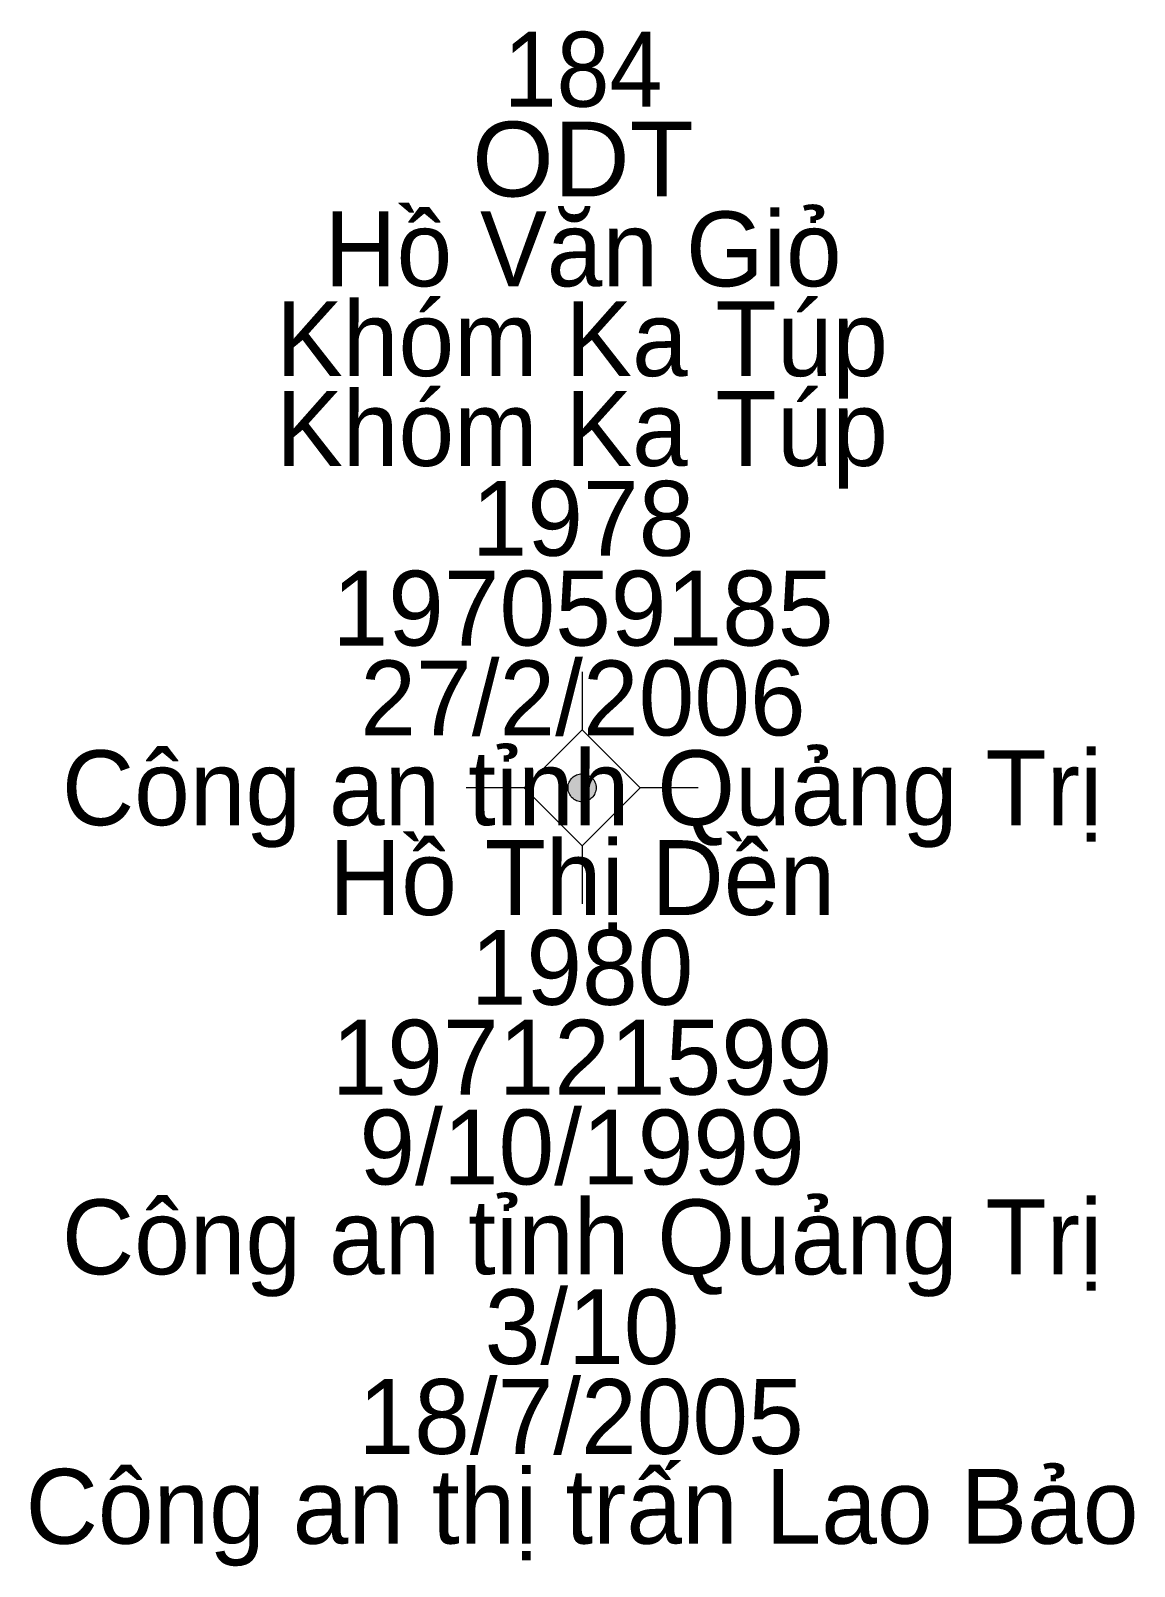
# Model space of a CAD drawing. Header units: metres. Extents: x 535914 to 536552, y 1836422 to 1837028.
# Drawn here: x 536068.41 to 536074.31, y 1836496.74 to 1836504.95 of the extents above; entities that cross this region are included whole.
import ezdxf
from ezdxf.enums import TextEntityAlignment as Align

# ---------------------------------------------------------------- set-up
doc = ezdxf.new("R2010")
doc.units = ezdxf.units.M
doc.header["$LTSCALE"] = 0.16
doc.linetypes.add('MEDIUM_DASHED', pattern=[4.5, 3, -1.5])
doc.layers.add('11', color=7, linetype='MEDIUM_DASHED', lineweight=13)
doc.layers.add('15', color=7, linetype='Continuous', lineweight=13)

msp = doc.modelspace()

# ---------------------------------------------------------------- hatches: boundary and pattern name
at = {"layer": '11'}
msp.add_hatch(color=256, dxfattribs=at).paths.add_polyline_path([(536071.4349, 1836500.9, 1), (536071.2849, 1836500.9, 1)])

# ---------------------------------------------------------------- linework, layer by layer
for p, q in [((536071.36, 1836501.52), (536071.36, 1836501.21)), ((536071.05, 1836500.9), (536070.74, 1836500.9)), ((536071.98, 1836500.9), (536071.67, 1836500.9)), ((536071.36, 1836500.59), (536071.36, 1836500.28))]:
    msp.add_line(p, q, dxfattribs=at)
msp.add_lwpolyline([(536071.36, 1836501.21), (536071.05, 1836500.9), (536071.36, 1836500.59), (536071.67, 1836500.9)], close=True, dxfattribs=at)
msp.add_circle((536071.3599, 1836500.9), 0.075, dxfattribs=at)

# ---------------------------------------------------------------- texts
at = {"layer": '15'}
for s, width, p in [('184', 0.95, (536071.365, 1836504.54)), ('ODT', 1.05, (536071.365, 1836504.06))]:
    msp.add_text(s, height=0.4, dxfattribs=dict(at, width=width)).set_placement(p, align=Align.CENTER)
for s, p in [('Hồ Văn Giỏ', (536071.365, 1836503.58)), ('Khóm Ka Túp', (536071.36, 1836503.1)), ('Khóm Ka Túp', (536071.36, 1836502.62)), ('1978', (536071.365, 1836502.14)), ('197059185', (536071.365, 1836501.66)), ('27/2/2006', (536071.365, 1836501.18)), ('Công an tỉnh Quảng Trị', (536071.36, 1836500.7)), ('Hồ Thị Dền', (536071.36, 1836500.22)), ('1980', (536071.36, 1836499.74)), ('197121599', (536071.36, 1836499.26)), ('9/10/1999', (536071.36, 1836498.78)), ('Công an tỉnh Quảng Trị', (536071.36, 1836498.3)), ('3/10', (536071.36, 1836497.82)), ('18/7/2005', (536071.355, 1836497.34)), ('Công an thị trấn Lao Bảo', (536071.36, 1836496.86))]:
    msp.add_text(s, height=0.4, dxfattribs=at).set_placement(p, align=Align.CENTER)

doc.saveas('drawing.dxf')
